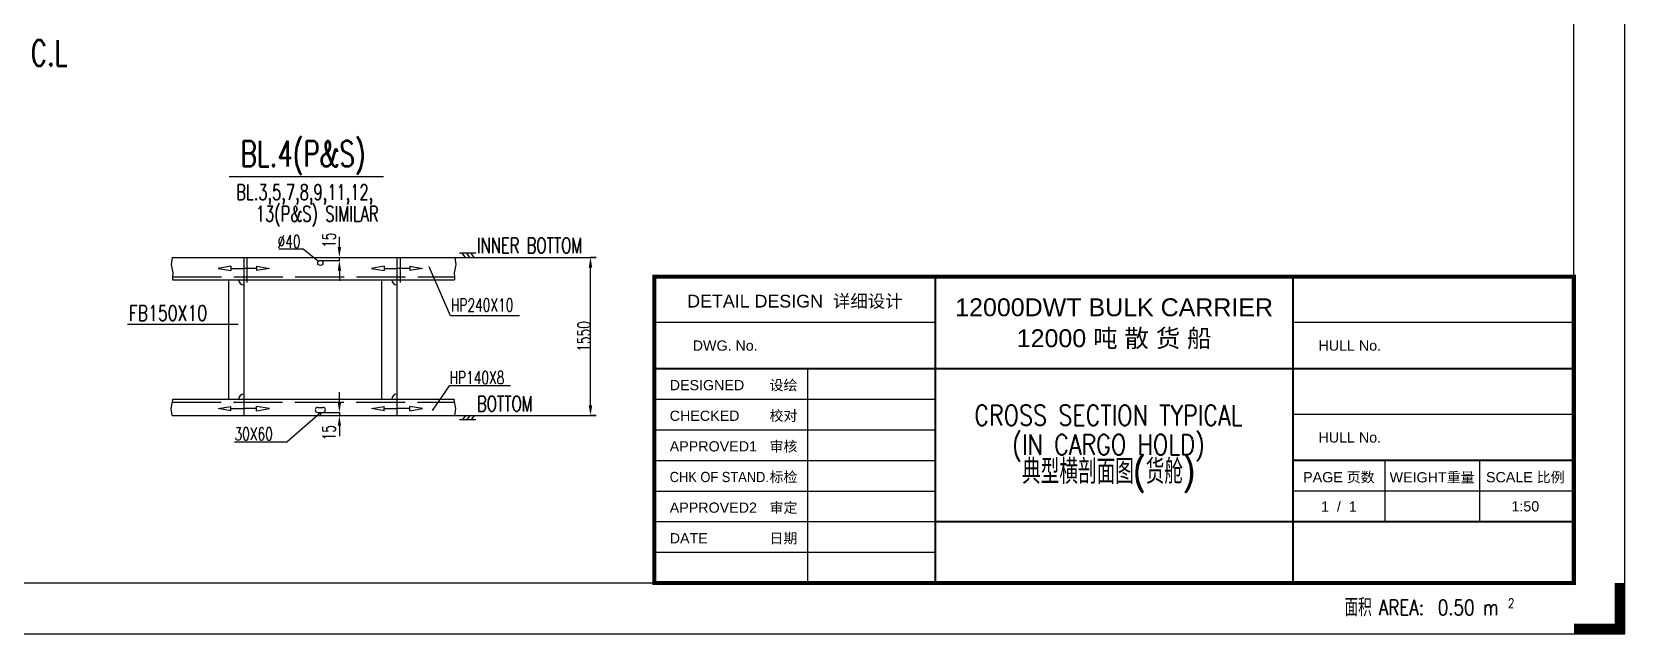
# Model space of a CAD drawing. Extents: x 419539 to 461689, y -54179 to -24379.
# Drawn here: x 446046 to 461689, y -54179 to -48232 of the extents above; entities that cross this region are included whole.
import ezdxf
from ezdxf.enums import TextEntityAlignment as Align

# ---------------------------------------------------------------- set-up
doc = ezdxf.new("R2010")
doc.units = 0
doc.header["$LTSCALE"] = 40
doc.header["$MEASUREMENT"] = 0
doc.linetypes.add('ACAD_ISO02W100', pattern=[15, 12, -3])
doc.layers.get('0').update_dxf_attribs({"linetype": 'CONTINUOUS'})
doc.layers.get('DEFPOINTS').update_dxf_attribs({"linetype": 'CONTINUOUS'})
for name, color, linetype in [('BT_CHI', 7, 'CONTINUOUS'), ('BT_ENG', 7, 'CONTINUOUS'), ('C-CON', 4, 'CONTINUOUS'), ('C-DAS', 4, 'ACAD_ISO02W100'), ('CON-SIGN', 5, 'CONTINUOUS'), ('Y-CON', 2, 'CONTINUOUS')]:
    doc.layers.add(name, color=color, linetype=linetype)
doc.styles.add('CHINESE', font='romand.shx', dxfattribs={"width": 0.8, "height": 800, "bigfont": 'hzdx.shx'})
doc.styles.add('ENGNISH', font='romans.shx', dxfattribs={"width": 0.8, "height": 750})
doc.styles.add('ROMANS', font='romans.shx', dxfattribs={"width": 0.7, "height": 125})
doc.styles.add('SWISS721LIGHTBT', font='swissl.ttf')
doc.dimstyles.new('DM-50', dxfattribs={"dimscale": 0, "dimtxt": 2, "dimasz": 100, "dimexe": 1, "dimexo": 0, "dimgap": 1, "dimtad": 1, "dimdec": 0, "dimzin": 0, "dimdsep": 46, "dimtxsty": 'ROMANS', "dimcen": 0, "dimadec": 0, "dimazin": 0, "dimtfac": 1.666667, "dimtdec": 0, "dimtmove": 2, "dimatfit": 3, "dimfxl": 1, "dimtolj": 1, "dimtzin": 12, "dimarcsym": 0})

# ---------------------------------------------------------------- blocks, each defined once
blk = doc.blocks.new('_CLOSEDBLANK')
at = {"color": 0, "linetype": 'ByBlock'}
for p, q in [((-1, 0.17), (0, 0)), ((-1, 0.17), (-1, -0.17)), ((0, 0), (-1, -0.17))]:
    blk.add_line(p, q, dxfattribs=at)
blk = doc.blocks.new('*D17')
at = {"color": 0, "linetype": 'ByBlock', "transparency": 16777216}
for p, q in [((449055, -51860), (449055, -51760)), ((448894, -51960), (449056, -51960)), ((448894, -51990), (449056, -51990)), ((449055, -51960), (449055, -51990)), ((449055, -51960), (449055, -51990)), ((449055, -52090), (449055, -52190))]:
    blk.add_line(p, q, dxfattribs=at)
for points in [[(449039, -51860), (449072, -51860), (449055, -51960)], [(449039, -52090), (449072, -52090), (449055, -51990)]]:
    blk.add_solid(points, dxfattribs=at)
at = {"layer": 'DEFPOINTS', "color": 0, "linetype": 'ByBlock', "transparency": 16777216}
for p in [(448894, -51960), (448894, -51990), (449055, -51990)]:
    blk.add_point(p, dxfattribs=at)
at = {"color": 0, "linetype": 'ByBlock', "transparency": 16777216, "insert": (448954, -52158), "char_height": 125, "attachment_point": 5, "rotation": 90, "style": 'ROMANS'}
blk.add_mtext('\\A1;15', dxfattribs=at)
blk = doc.blocks.new('*D18')
at = {"color": 0, "linetype": 'ByBlock', "transparency": 16777216}
for p, q in [((449055, -50340), (449055, -50240)), ((448894, -50440), (449056, -50440)), ((448894, -50470), (449056, -50470)), ((449055, -50470), (449055, -50440)), ((449055, -50470), (449055, -50440)), ((449055, -50570), (449055, -50670))]:
    blk.add_line(p, q, dxfattribs=at)
for points in [[(449039, -50340), (449072, -50340), (449055, -50440)], [(449039, -50570), (449072, -50570), (449055, -50470)]]:
    blk.add_solid(points, dxfattribs=at)
at = {"layer": 'DEFPOINTS', "color": 0, "linetype": 'ByBlock', "transparency": 16777216}
for p in [(448894, -50440), (448894, -50470), (449055, -50440)]:
    blk.add_point(p, dxfattribs=at)
at = {"color": 0, "linetype": 'ByBlock', "transparency": 16777216, "insert": (448954, -50272), "char_height": 125, "attachment_point": 5, "rotation": 90, "style": 'ROMANS'}
blk.add_mtext('\\A1;15', dxfattribs=at)
blk = doc.blocks.new('*D21')
at = {"color": 0, "linetype": 'ByBlock', "transparency": 16777216}
for p, q in [((451567, -50440), (451512, -50440)), ((451513, -51890), (451513, -50540)), ((451567, -51990), (451512, -51990))]:
    blk.add_line(p, q, dxfattribs=at)
for points in [[(451496, -50540), (451530, -50540), (451513, -50440)], [(451496, -51890), (451530, -51890), (451513, -51990)]]:
    blk.add_solid(points, dxfattribs=at)
at = {"layer": 'DEFPOINTS', "color": 0, "linetype": 'ByBlock', "transparency": 16777216}
for p in [(451513, -50440), (451567, -50440), (451567, -51990)]:
    blk.add_point(p, dxfattribs=at)
at = {"color": 0, "linetype": 'ByBlock', "transparency": 16777216, "insert": (451449, -51215), "char_height": 125, "attachment_point": 5, "rotation": 90, "style": 'ROMANS'}
blk.add_mtext('\\A1;1550', dxfattribs=at)
blk = doc.blocks.new('TITLE3')
for p, q in [((-12500, 5100), (-18000, 5100)), ((0, 5100), (-5500, 5100)), ((-15000, 4200), (-15000, 0)), ((-18000, 3600), (-12500, 3600)), ((0, 3300), (-5500, 3300)), ((-18000, 3000), (-12500, 3000)), ((-18000, 2400), (-12500, 2400)), ((-18000, 1800), (-12500, 1800)), ((0, 1800), (-5500, 1800)), ((-18000, 1200), (-12500, 1200)), ((-5500, 0), (-5500, 1200)), ((-18000, 600), (-12500, 600))]:
    blk.add_line(p, q)
at = {"const_width": 80}
blk.add_lwpolyline([(-18000, 0), (0, 0), (0, 6000), (-18000, 6000)], close=True, dxfattribs=at)
at = {"const_width": 40}
for points in [[(-12500, 6000), (-12500, 0)], [(-5500, 6000), (-5500, 0)], [(-18000, 4200), (0, 4200)], [(-5500, 2400), (0, 2400)], [(-12500, 1200), (0, 1200)]]:
    blk.add_lwpolyline(points, dxfattribs=at)

msp = doc.modelspace()

# ---------------------------------------------------------------- linework, layer by layer
at = {"color": 2}
for p, q in [((461138.7, -53629), (461138.7, -24929)), ((420838.7, -53629), (461138.7, -53629))]:
    msp.add_line(p, q, dxfattribs=at)
for p, q in [((450391.3, -50397.7), (450230.6, -50397.7)), ((450288.7, -50439.9), (450258.1, -50397.7)), ((450332.9, -50439.9), (450302.3, -50397.7)), ((450375.8, -50439.9), (450345.2, -50397.7)), ((450391.3, -52032.1), (450230.6, -52032.1)), ((450288.7, -51989.9), (450258.1, -52032.1)), ((450332.9, -51989.9), (450302.3, -52032.1)), ((450375.8, -51989.9), (450345.2, -52032.1)), ((459288.7, -52429), (459288.7, -53029)), ((460213.7, -52429), (460213.7, -53029))]:
    msp.add_line(p, q)
at = {"layer": 'BT_ENG'}
for p, q in [((461638.7, -54129), (461638.7, -24429)), ((419588.7, -54129), (461638.7, -54129))]:
    msp.add_line(p, q, dxfattribs=at)
at = {"layer": 'BT_ENG', "const_width": 100}
for points in [[(461588.7, -54129), (461588.7, -53629)], [(461638.7, -54079), (461138.7, -54079)]]:
    msp.add_lwpolyline(points, dxfattribs=at)
at = {"layer": 'C-CON'}
for p, q in [((448461.5, -50356.3), (448700, -50356.3)), ((448700, -50356.3), (448849.5, -50479)), ((450186.6, -50439.9), (451567.3, -50439.9)), ((447422.2, -50659.9), (450182.2, -50659.9)), ((447969, -50659.9), (447969, -51829.9)), ((449469, -50659.9), (449469, -51829.9)), ((450142.5, -51014.4), (449933.7, -50534.3)), ((448063.1, -51097.7), (446981.5, -51097.7)), ((450819.5, -51014.4), (450142.5, -51014.4)), ((450129.7, -51698.4), (449963.6, -51940.9)), ((450730.3, -51698.4), (450129.7, -51698.4)), ((447423.8, -51829.9), (450180.7, -51829.9)), ((448843.9, -51909.9), (448894.1, -51909.9)), ((448541.5, -52246.7), (448869, -51959.9)), ((448843.9, -51959.9), (448894.1, -51959.9)), ((448869, -51959.9), (448869, -51989.9)), ((449619, -51959.9), (449619, -51989.9)), ((450186.6, -51989.9), (451567.3, -51989.9)), ((448028.2, -52246.7), (448541.5, -52246.7))]:
    msp.add_line(p, q, dxfattribs=at)
for points in [[(447417.9, -50439.9), (447407.8, -50509.3), (447424.1, -50592.5), (447422.2, -50629.9), (447422.2, -50659.9)], [(450186.6, -50439.9), (450196.6, -50509.3), (450180.3, -50592.5), (450182.2, -50629.9), (450182.2, -50659.9)], [(447417.9, -51989.9), (447407.8, -51920.4), (447424.1, -51837.2), (447423.8, -51829.9)], [(450186.6, -51989.9), (450196.6, -51920.4), (450180.3, -51837.2), (450180.7, -51829.9)]]:
    msp.add_lwpolyline(points, dxfattribs=at)
msp.add_circle((448868.9, -50494.9), 25, dxfattribs=at)
for centre, radius, start, end in [((448119, -50659.9), 50, 180, 270), ((449619, -50659.9), 50, 180, 270), ((448119, -51829.9), 50, 90, 180), ((448843.9, -51934.9), 25, 90, 270), ((448894.1, -51934.9), 25, 270, 90), ((449619, -51829.9), 50, 90, 180)]:
    msp.add_arc(centre, radius, start, end, dxfattribs=at)
at = {"layer": 'C-DAS'}
for p, q in [((447422.2, -50629.9), (450182.2, -50629.9)), ((447419.7, -51859.9), (450184.7, -51859.9))]:
    msp.add_line(p, q, dxfattribs=at)
at = {"layer": 'CON-SIGN', "color": 1}
for points in [[(447993.2, -50547.6), (448119, -50547.6)], [(448244.8, -50547.6), (448119, -50547.6)], [(449493.2, -50547.6), (449619, -50547.6)], [(449744.8, -50547.6), (449619, -50547.6)], [(447993.2, -51922.1), (448119, -51922.1)], [(448244.8, -51922.1), (448119, -51922.1)], [(449493.2, -51922.1), (449619, -51922.1)], [(449744.8, -51922.1), (449619, -51922.1)]]:
    msp.add_lwpolyline(points, dxfattribs=at)
at = {"layer": 'Y-CON'}
for p, q in [((447977.8, -49647.7), (449486.5, -49647.7)), ((447417.9, -50439.9), (450186.6, -50439.9)), ((448119, -50439.9), (448119, -51989.9)), ((448149, -50439.9), (448149, -50684.9)), ((449619, -50439.9), (449619, -51989.9)), ((449649, -50439.9), (449649, -50684.9)), ((447417.9, -51989.9), (450186.6, -51989.9))]:
    msp.add_line(p, q, dxfattribs=at)

# ---------------------------------------------------------------- block references
at = {"xscale": 0.5, "yscale": 0.5, "zscale": 0.5}
msp.add_blockref('TITLE3', (461138.7, -53629), dxfattribs=at)
at = {"layer": 'CON-SIGN', "color": 1, "yscale": 125, "zscale": 125}
for p, xscale in [((447868.2, -50547.6), -125), ((448369.8, -50547.6), 125), ((449368.2, -50547.6), -125), ((449869.8, -50547.6), 125)]:
    msp.add_blockref('_CLOSEDBLANK', p, dxfattribs=dict(at, xscale=xscale))
at = {"layer": 'CON-SIGN', "color": 1, "yscale": 125, "zscale": 125, "rotation": 180}
for p, xscale in [((447868.2, -51922.1), 125), ((448369.8, -51922.1), -125), ((449368.2, -51922.1), 125), ((449869.8, -51922.1), -125)]:
    msp.add_blockref('_CLOSEDBLANK', p, dxfattribs=dict(at, xscale=xscale))

# ---------------------------------------------------------------- texts
at = {"style": 'ROMANS', "width": 0.7}
for s, p in [('%%c40', (448449.9, -50347.3)), ('HP240X10', (450147.3, -50969.6)), ('HP140X8', (450134.5, -51680)), ('30X60', (448028.8, -52232.3))]:
    msp.add_text(s, height=125, dxfattribs=at).set_placement(p)
at = {"style": 'SWISS721LIGHTBT'}
for s, height, p in [('DETAIL DESIGN  详细设计', 125, (453513.7, -50866.5)), ('12000DWT BULK CARRIER', 175, (456638.7, -50929)), ('12000 吨 散 货 船', 175, (456638.7, -51229)), ('PAGE 页数', 100, (458838.7, -52591.5)), ('WEIGHT重量', 100, (459751.2, -52591.5)), ('SCALE 比例', 100, (460663.7, -52591.5)), ('1  /  1', 100, (458838.7, -52879)), ('1:50', 100, (460663.7, -52879))]:
    msp.add_text(s, height=height, dxfattribs=at).set_placement(p, align=Align.MIDDLE)
at = {"color": 7, "style": 'ROMANS', "width": 0.75}
msp.add_text('FB150X10', height=150, dxfattribs=at).set_placement((446994.5, -51060.6))
at = {"style": 'SWISS721LIGHTBT'}
for s, p in [('DWG. No.', (452513.7, -51304)), ('HULL No.', (458638.7, -51304)), ('DESIGNED', (452288.7, -51691.5)), ('CHECKED', (452288.7, -51991.5)), ('APPROVED1', (452288.7, -52291.5)), ('HULL No.', (458638.7, -52204)), ('APPROVED2', (452288.7, -52891.5)), ('DATE', (452288.7, -53191.5))]:
    msp.add_text(s, height=100, dxfattribs=at).set_placement(p, align=Align.MIDDLE_LEFT)
for s, p in [('设绘', (453538.7, -51691.5)), ('校对', (453538.7, -51991.5)), ('审核', (453538.7, -52291.5)), ('标检', (453538.7, -52591.5)), ('审定', (453538.7, -52891.5)), ('日期', (453538.7, -53191.5))]:
    msp.add_text(s, height=100, dxfattribs=at).set_placement(p, align=Align.MIDDLE_RIGHT)
at = {"style": 'SWISS721LIGHTBT', "width": 0.9}
msp.add_text('CHK OF STAND.', height=100, dxfattribs=at).set_placement((452288.7, -52591.5), align=Align.MIDDLE_LEFT)
at = {"layer": 'BT_CHI', "style": 'CHINESE', "width": 0.8}
msp.add_text('典型横剖面图(货舱)', height=240, dxfattribs=at).set_placement((456582.6, -52658.8), align=Align.CENTER)
msp.add_text('面积', height=175, dxfattribs=at).set_placement((458894, -53956.9, -285.7))
at = {"layer": 'BT_ENG', "style": 'ENGNISH', "width": 0.8}
for s, p in [('CROSS SECTION TYPICAL', (456582.6, -52087.4)), ('(IN CARGO HOLD)', (456582.6, -52374.1))]:
    msp.add_text(s, height=200, dxfattribs=at).set_placement(p, align=Align.CENTER)
for s, height, p in [('AREA:', 150, (459230.2, -53944.3, -250)), ('0.50 m', 150, (459806.9, -53944.3, -250)), ('2', 90, (460493.8, -53872.8, -150))]:
    msp.add_text(s, height=height, dxfattribs=at).set_placement(p)
at = {"layer": 'Y-CON', "style": 'ROMANS', "width": 0.7}
for s, p in [('C.L', (446034.4, -48563.2)), ('BL.4(P&S)', (448088.3, -49549.8))]:
    msp.add_text(s, height=250, dxfattribs=at).set_placement(p)
at = {"layer": 'Y-CON', "color": 7, "style": 'ROMANS', "width": 0.7}
for s, p in [('BL.3,5,7,8,9,11,12,', (448045.8, -49876.9)), ('13(P&S) SIMILAR', (448237.9, -50088.4)), ('INNER BOTTOM', (450403.5, -50398.6)), ('BOTTOM', (450403.5, -51948.6))]:
    msp.add_text(s, height=150, dxfattribs=at).set_placement(p)

# ---------------------------------------------------------------- dimensions: what is measured, and where the dimension line sits
at = {"layer": 'C-CON'}
for base, p1, p2, picture, middle in [((449055.2, -50439.9), (448894.1, -50469.9), (448894.1, -50439.9), '*D18', (448954.3, -50271.6)), ((449055.2, -51989.9), (448894.1, -51959.9), (448894.1, -51989.9), '*D17', (448954.3, -52158.1))]:
    dim = msp.add_linear_dim(base=base, p1=p1, p2=p2, angle=90, text='15', dimstyle='DM-50', override={"dimscale": 1}, dxfattribs=at)
    dim.commit()
    dim.dimension.update_dxf_attribs({"geometry": picture, "text_midpoint": middle, "dimtype": 160})
dim = msp.add_linear_dim(base=(451512.8, -50439.9), p1=(451567.3, -51989.9), p2=(451567.3, -50439.9), angle=90, dimstyle='DM-50', override={"dimscale": 1}, dxfattribs=at)
dim.commit()
dim.dimension.update_dxf_attribs({"geometry": '*D21', "text_midpoint": (451449.3, -51214.9)})

doc.saveas('drawing.dxf')
